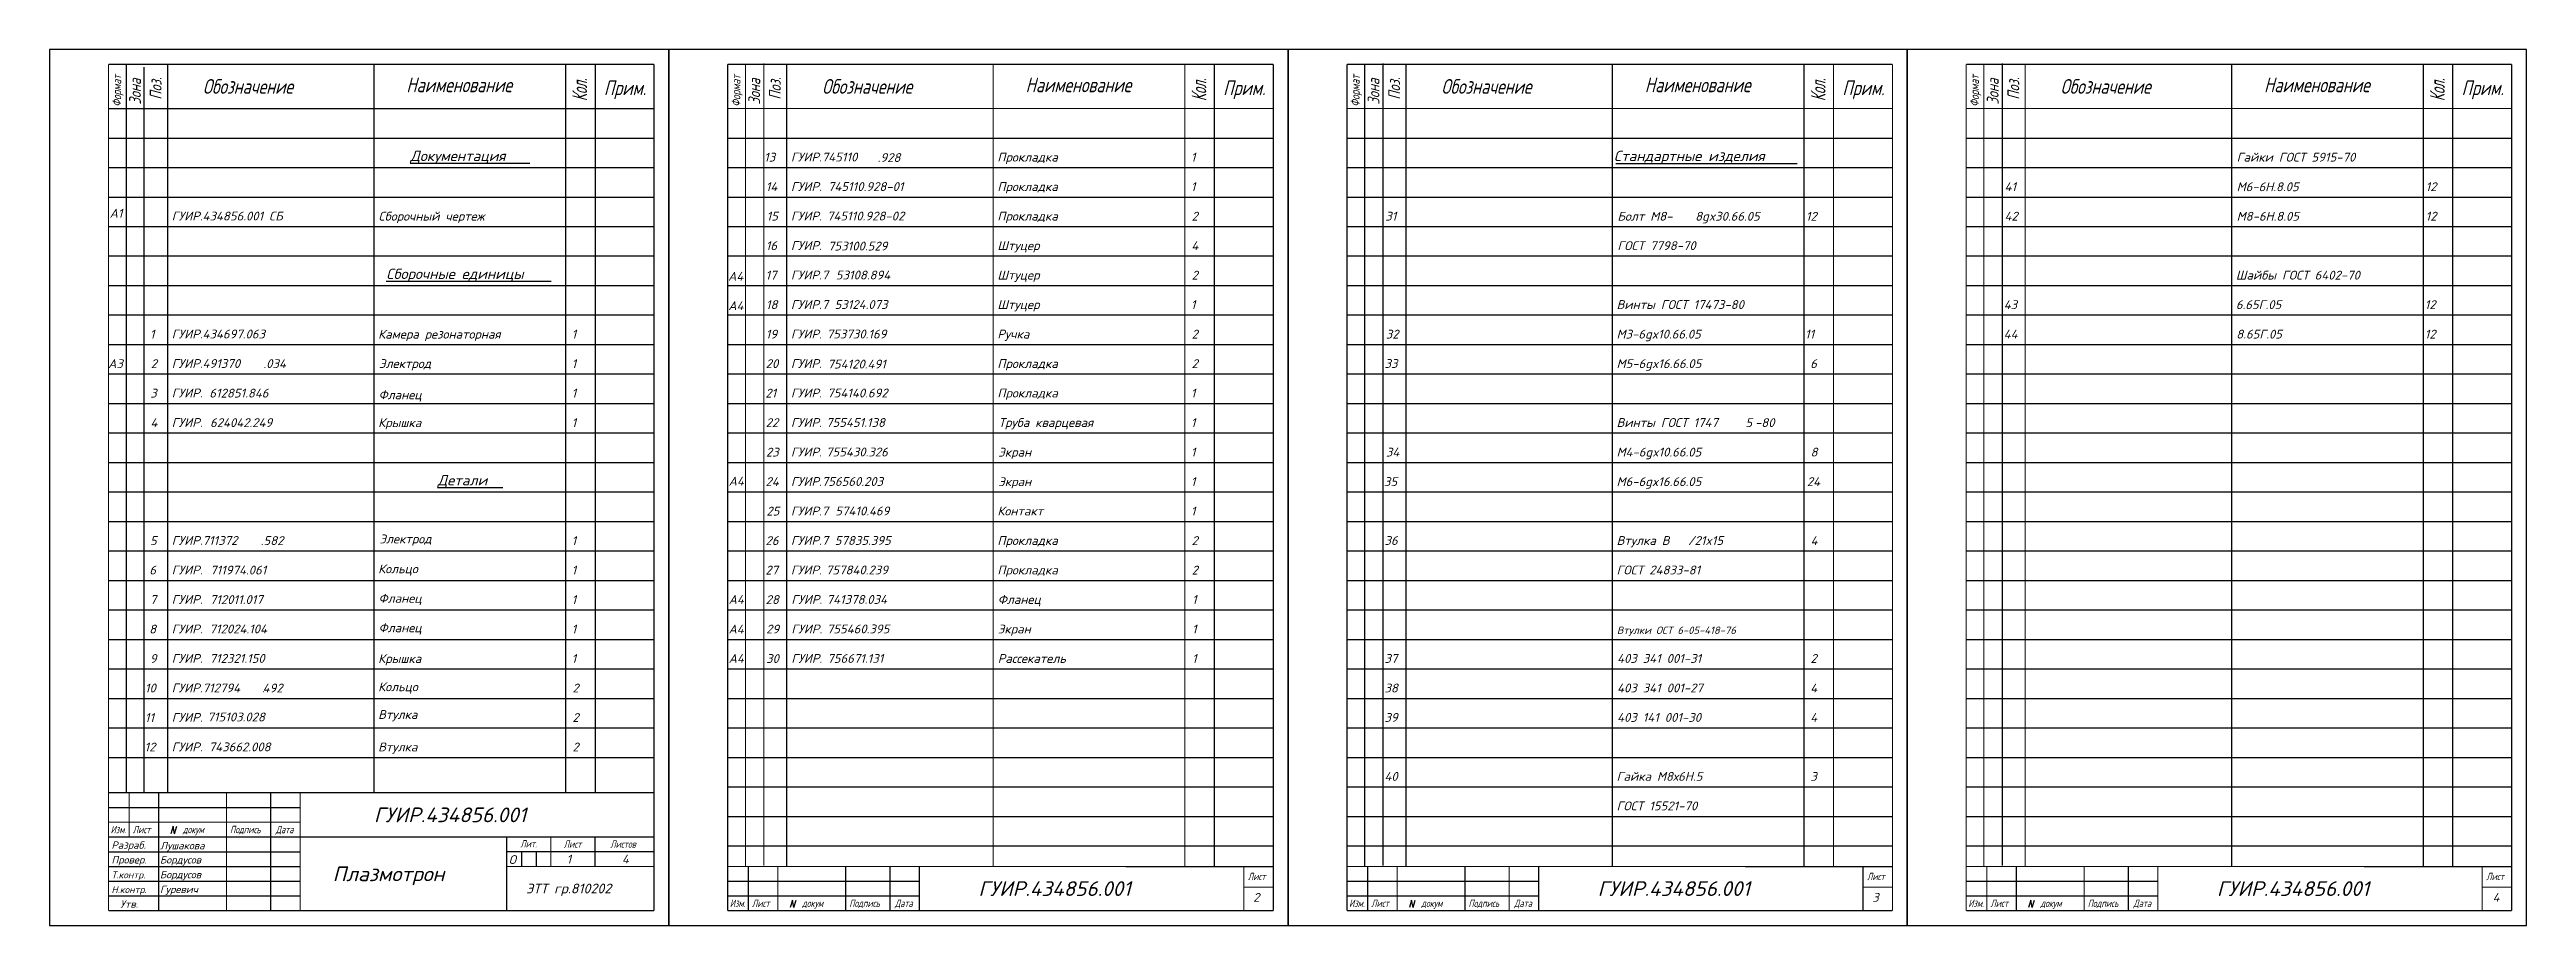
# Model space of a CAD drawing. Extents: x 0 to 840, y -2 to 295.
import ezdxf

# ---------------------------------------------------------------- set-up
doc = ezdxf.new("R2010")
doc.units = 0
doc.header["$MEASUREMENT"] = 0
doc.layers.get('0').update_dxf_attribs({"color": 5, "linetype": 'CONTINUOUS'})
for name, color, linetype in [('A', 7, 'CONTINUOUS'), ('Razmer', 3, 'CONTINUOUS'), ('Текст', 3, 'CONTINUOUS')]:
    doc.layers.add(name, color=color, linetype=linetype)
doc.styles.add('ADRF1', font='romans', dxfattribs={"oblique": 15})
doc.styles.add('RUS', font='txt.shx', dxfattribs={"width": 0.6, "oblique": 15, "height": 4})

# ---------------------------------------------------------------- blocks, each defined once
blk = doc.blocks.new('A$C76787A0F')
for p, q in [((0, 35), (65, 35)), ((21.92, 28.63), (21.18, 26.06)), ((22.41, 26.05), (21.92, 28.63)), ((22.41, 26.05), (23.17, 28.63)), ((0, 20), (65, 20)), ((140, 20), (140, 15)), ((145, 20), (145, 15)), ((0, 15), (65, 15)), ((0, 10), (65, 10)), ((0, 5), (65, 5))]:
    blk.add_line(p, q)
at = {"const_width": 0.4}
for points in [[(0, 40), (185, 40)], [(7, 25), (7, 40)], [(17, 0), (17, 40)], [(40, 0), (40, 40)], [(55, 0), (55, 40)], [(65, 0), (65, 40)], [(0, 30), (65, 30)], [(0, 25), (185, 25)], [(135, 25), (135, 0)], [(150, 25), (150, 15)], [(165, 25), (165, 15)], [(135, 20), (185, 20)], [(135, 15), (185, 15)]]:
    blk.add_lwpolyline(points, dxfattribs=at)
at = {"style": 'RUS', "oblique": 15, "width": 0.75}
for s, p in [('Изм.', (0.71, 26.27)), ('Лист', (8.21, 26.27)), ('докум', (25.21, 26.27)), ('Подпись', (41.21, 26.27)), ('Дата', (56.71, 26.27)), ('Лит.', (139.66, 21.44)), ('Лист', (154.36, 21.35)), ('Листов', (170.16, 21.35))]:
    blk.add_text(s, height=2.5, dxfattribs=at).set_placement(p)

msp = doc.modelspace()

# ---------------------------------------------------------------- linework, layer by layer
at = {"color": 7}
for p, q in [((530, 290), (592.79, 290)), ((230, 265), (415, 265)), ((440, 265), (625, 265)), ((650, 265), (835, 265)), ((230, 255), (415, 255)), ((440, 255), (625, 255)), ((650, 255), (835, 255)), ((230, 245), (415, 245)), ((440, 245), (625, 245)), ((650, 245), (835, 245)), ((230, 235), (415, 235)), ((440, 235), (625, 235)), ((650, 235), (835, 235)), ((230, 225), (415, 225)), ((440, 225), (625, 225)), ((650, 225), (835, 225)), ((230, 215), (415, 215)), ((440, 215), (625, 215)), ((650, 215), (835, 215)), ((230, 205), (415, 205)), ((440, 205), (625, 205)), ((650, 205), (835, 205)), ((230, 195), (415, 195)), ((440, 195), (625, 195)), ((650, 195), (835, 195)), ((230, 185), (415, 185)), ((440, 185), (625, 185)), ((650, 185), (835, 185)), ((230, 175), (415, 175)), ((440, 175), (625, 175)), ((650, 175), (835, 175)), ((230, 165), (415, 165)), ((440, 165), (625, 165)), ((650, 165), (835, 165)), ((230, 155), (415, 155)), ((440, 155), (625, 155)), ((650, 155), (835, 155)), ((230, 145), (415, 145)), ((440, 145), (625, 145)), ((650, 145), (835, 145)), ((230, 135), (415, 135)), ((440, 135), (625, 135)), ((650, 135), (835, 135)), ((230, 125), (415, 125)), ((440, 125), (625, 125)), ((650, 125), (835, 125)), ((230, 115), (415, 115)), ((440, 115), (625, 115)), ((650, 115), (835, 115)), ((230, 105), (415, 105)), ((440, 105), (625, 105)), ((650, 105), (835, 105)), ((230, 95), (415, 95)), ((440, 95), (625, 95)), ((650, 95), (835, 95)), ((230, 85), (415, 85)), ((440, 85), (625, 85)), ((650, 85), (835, 85)), ((230, 75), (415, 75)), ((440, 75), (625, 75)), ((650, 75), (835, 75)), ((230, 65), (415, 65)), ((440, 65), (625, 65)), ((650, 65), (835, 65)), ((230, 55), (415, 55)), ((440, 55), (625, 55)), ((650, 55), (835, 55)), ((230, 45), (415, 45)), ((440, 45), (625, 45)), ((650, 45), (835, 45)), ((230, 35), (415, 35)), ((440, 35), (625, 35)), ((650, 35), (835, 35)), ((230, 25), (415, 25)), ((365, 18), (415, 18)), ((440, 25), (625, 25)), ((575, 18), (625, 18)), ((650, 25), (835, 25)), ((785, 18), (835, 18)), ((230, 13), (295, 13)), ((440, 13), (505, 13)), ((650, 13), (715, 13)), ((230, 8), (295, 8)), ((251.92, 6.63), (251.18, 4.06)), ((252.41, 4.05), (251.92, 6.63)), ((252.41, 4.05), (253.17, 6.63)), ((440, 8), (505, 8)), ((461.92, 6.63), (461.18, 4.06)), ((462.41, 4.05), (461.92, 6.63)), ((462.41, 4.05), (463.17, 6.63)), ((650, 8), (715, 8)), ((671.92, 6.63), (671.18, 4.06)), ((672.41, 4.05), (671.92, 6.63)), ((672.41, 4.05), (673.17, 6.63))]:
    msp.add_line(p, q, dxfattribs=at)
at = {"color": 7, "const_width": 0.4}
for points in [[(415, 290), (230, 290)], [(230, 290), (230, 3)], [(236, 290), (236, 18)], [(242.24, 290.27), (242.24, 18.27)], [(250, 290), (250, 18)], [(320, 290), (320, 18)], [(385, 290), (385, 18)], [(395, 290), (395, 18)], [(415, 3), (415, 290)], [(625, 290), (440, 290)], [(440, 290), (440, 3)], [(446, 290), (446, 18)], [(452.24, 290.27), (452.24, 18.27)], [(460, 290), (460, 18)], [(530, 290), (530, 18)], [(595, 290), (595, 18)], [(605, 290), (605, 18)], [(625, 3), (625, 290)], [(835, 290), (650, 290)], [(650, 290), (650, 3)], [(656, 290), (656, 18)], [(662.24, 290.27), (662.24, 18.27)], [(670, 290), (670, 18)], [(740, 290), (740, 18)], [(805, 290), (805, 18)], [(815, 290), (815, 18)], [(835, 3), (835, 290)], [(230, 275), (415, 275)], [(440, 275), (625, 275)], [(650, 275), (835, 275)], [(230, 18), (415, 18)], [(237, 3), (237, 18)], [(247, 3), (247, 18)], [(270, 3), (270, 18)], [(285, 3), (285, 18)], [(295, 3), (295, 18)], [(405, 18), (405, 3)], [(440, 18), (625, 18)], [(447, 3), (447, 18)], [(457, 3), (457, 18)], [(480, 3), (480, 18)], [(495, 3), (495, 18)], [(505, 3), (505, 18)], [(615, 18), (615, 3)], [(650, 18), (835, 18)], [(657, 3), (657, 18)], [(667, 3), (667, 18)], [(690, 3), (690, 18)], [(705, 3), (705, 18)], [(715, 3), (715, 18)], [(825, 18), (825, 3)], [(405, 11), (415, 11)], [(615, 11), (625, 11)], [(825, 11), (835, 11)], [(230, 3), (415, 3)], [(440, 3), (625, 3)], [(650, 3), (835, 3)]]:
    msp.add_lwpolyline(points, dxfattribs=at)
at = {"layer": 'A', "color": 7}
for p, q in [((210, 295), (0, 295)), ((20, 295), (0, 295)), ((0, 295), (0, -2)), ((210, 295), (205, 295)), ((210, -2), (210, 295)), ((420, 295), (210, 295)), ((210, 295), (210, -2)), ((420, -2), (420, 295)), ((630, 295), (420, 295)), ((420, 295), (420, -2)), ((630, -2), (630, 295)), ((840, 295), (630, 295)), ((630, 295), (630, -2)), ((840, -2), (840, 295)), ((26, 290), (26, 43)), ((32, 289), (32, 43)), ((40, 290), (40, 43)), ((110, 290), (110, 43)), ((175, 290), (175, 43)), ((185, 290), (185, 43)), ((20, 275), (205, 275)), ((20, 265), (205, 265)), ((20, 255), (205, 255)), ((20, 245), (205, 245)), ((20, 235), (205, 235)), ((20, 225), (205, 225)), ((20, 215), (205, 215)), ((20, 205), (205, 205)), ((20, 195), (205, 195)), ((20, 185), (205, 185)), ((20, 175), (205, 175)), ((20, 165), (205, 165)), ((20, 155), (205, 155)), ((20, 145), (205, 145)), ((20, 135), (205, 135)), ((20, 125), (205, 125)), ((20, 115), (205, 115)), ((20, 105), (205, 105)), ((20, 95), (205, 95)), ((20, 85), (205, 85)), ((20, 75), (205, 75)), ((20, 65), (205, 65)), ((20, 55), (205, 55)), ((0, 3), (0, -2)), ((0, -2), (210, -2)), ((205, -2), (210, -2)), ((210, -2), (420, -2)), ((420, -2), (630, -2)), ((630, -2), (840, -2))]:
    msp.add_line(p, q, dxfattribs=at)
at = {"layer": 'A', "color": 7, "const_width": 0.4}
for points in [[(20, 290), (20, 3)], [(205, 290), (20, 290)], [(205, 3), (205, 290)], [(20, 3), (205, 3)]]:
    msp.add_lwpolyline(points, dxfattribs=at)
at = {"layer": 'Текст', "color": 7}
for p, q in [((122.32, 256.49), (162.9, 256.49)), ((531.14, 256.36), (592.63, 256.36)), ((114.21, 216.49), (170.17, 216.49)), ((131.59, 146.5), (153.77, 146.5))]:
    msp.add_line(p, q, dxfattribs=at)

# ---------------------------------------------------------------- block references
at = {"layer": 'A', "color": 7}
msp.add_blockref('A$C76787A0F', (20, 3), dxfattribs=at)

# ---------------------------------------------------------------- texts
at = {"color": 7, "style": 'RUS', "oblique": 15, "width": 0.75}
for s, p in [('Лист', (406.36, 13.35)), ('Лист', (616.36, 13.35)), ('Лист', (826.36, 13.35)), ('Изм.', (230.71, 4.27)), ('Лист', (238.21, 4.27)), ('докум', (255.21, 4.27)), ('Подпись', (271.21, 4.27)), ('Дата', (286.71, 4.27)), ('Изм.', (440.71, 4.27)), ('Лист', (448.21, 4.27)), ('докум', (465.21, 4.27)), ('Подпись', (481.21, 4.27)), ('Дата', (496.71, 4.27)), ('Изм.', (650.71, 4.27)), ('Лист', (658.21, 4.27)), ('докум', (675.21, 4.27)), ('Подпись', (691.21, 4.27)), ('Дата', (706.71, 4.27))]:
    msp.add_text(s, height=2.5, dxfattribs=at).set_placement(p)
at = {"layer": 'A', "color": 7, "style": 'RUS', "oblique": 15}
for s, height, width, p in [('Формат', 3, 0.75, (24.3, 275.6)), ('Формат', 3, 0.75, (234.3, 275.6)), ('Формат', 3, 0.75, (444.3, 275.6)), ('Формат', 3, 0.75, (654.3, 275.6)), ('Зона', 4, 0.75, (31, 276.33)), ('Поз.', 4, 0.75, (38, 278)), ('Кол.', 5, 0.6, (182.3, 277.47)), ('Зона', 4, 0.75, (241, 276.33)), ('Поз.', 4, 0.75, (248, 278)), ('Кол.', 5, 0.6, (392.3, 277.47)), ('Зона', 4, 0.75, (451, 276.33)), ('Поз.', 4, 0.75, (458, 278)), ('Кол.', 5, 0.6, (602.3, 277.47)), ('Зона', 4, 0.75, (661, 276.33)), ('Поз.', 4, 0.75, (668, 278)), ('Кол.', 5, 0.6, (812.3, 277.47))]:
    msp.add_text(s, height=height, rotation=90, dxfattribs=dict(at, width=width)).set_placement(p)
at = {"layer": 'A', "color": 7, "style": 'RUS', "oblique": 15, "width": 0.75}
for s, p in [('Обозначение', (52, 280)), ('Наименование', (121, 280.52)), ('Прим.', (188, 279.52)), ('Обозначение', (262, 280)), ('Наименование', (331, 280.52)), ('Прим.', (398, 279.52)), ('Обозначение', (472, 280)), ('Наименование', (541, 280.52)), ('Прим.', (608, 279.52)), ('Обозначение', (682, 280)), ('Наименование', (751, 280.52)), ('Прим.', (818, 279.52))]:
    msp.add_text(s, height=5, dxfattribs=at).set_placement(p)
at = {"layer": 'A', "color": 7, "style": 'ADRF1', "oblique": 15}
for s, height, p in [('Разраб.', 2.5, (21, 24)), ('Провер.', 2.5, (21, 19)), ('Н.контр.', 2.3, (21, 9)), ('Т.контр.', 2.3, (21, 14)), ('Утв.', 2.5, (24, 4))]:
    msp.add_text(s, height=height, dxfattribs=at).set_placement(p)
at = {"layer": 'Razmer', "color": 7, "style": 'ADRF1', "oblique": 15}
msp.add_text('Плазмотрон', height=5, dxfattribs=at).set_placement((96, 13))
at = {"layer": 'Текст', "color": 7, "style": 'ADRF1', "oblique": 15}
for s, height, p in [('Документация', 3.5, (122.32, 257.19)), ('Стандартные изделия', 3.5, (530.54, 257.16)), ('13', 3, (242.33, 257)), ('ГУИР.745110', 3, (251.43, 257.04)), ('.928', 3, (280.84, 256.87)), ('Прокладка', 3, (321.43, 257.02)), ('1', 3, (387.06, 257)), ('Гайки ГОСТ 5915-70', 3, (741.72, 257)), ('14', 3, (242.89, 247)), ('ГУИР.', 3, (251.43, 247.04)), ('745110.928-01', 3, (263.97, 247.04)), ('Прокладка', 3, (321.43, 247.02)), ('1', 3, (387.06, 247)), ('41', 3, (663, 247)), ('M6-6H.8.05', 3, (741.72, 246.97)), ('12', 3, (805.79, 247)), ('А1', 3, (20.38, 238)), ('ГУИР.434856.001 СБ', 3, (41.43, 237.04)), ('Сборочный чертеж', 3, (111.58, 236.98)), ('15', 3, (243.17, 237)), ('ГУИР.', 3, (251.43, 237.04)), ('745110.928-02', 3, (263.65, 237.04)), ('Прокладка', 3, (321.43, 237.02)), ('2', 3, (387.32, 237)), ('31', 3, (453, 237)), ('Болт М8-', 3, (531.72, 236.97)), ('8gx30.66.05', 3, (558.06, 236.97)), ('12', 3, (595.63, 236.97)), ('42', 3, (663, 237)), ('M8-6H.8.05', 3, (741.72, 236.97)), ('12', 3, (805.79, 237)), ('16', 3, (242.89, 227)), ('ГУИР.', 3, (251.43, 227.04)), ('753100.529', 3, (263.99, 226.86)), ('Штуцер', 3, (321.44, 227.02)), ('4', 3, (387.23, 227)), ('ГОСТ 7798-70', 3, (531.71, 227)), ('Сборочные единицы', 3.5, (114.21, 217.19)), ('А4', 3, (230.12, 216.64)), ('17', 3, (242.81, 217)), ('ГУИР.7', 3, (251.43, 217.04)), ('53108.894', 3, (266.63, 217.04)), ('Штуцер', 3, (321.44, 217.02)), ('2', 3, (387.32, 217)), ('Шайбы ГОСТ 6402-70', 3, (741.44, 217)), ('18', 3, (242.94, 207)), ('ГУИР.7', 3, (251.43, 207.04)), ('53124.073', 3, (266.22, 207.04)), ('Штуцер', 3, (321.44, 207.02)), ('1', 3, (387.06, 207)), ('Винты ГОСТ 17473-80', 3, (531.44, 207.03)), ('43', 3, (662.73, 207)), ('6.65Г.05', 3, (741.44, 207)), ('12', 3, (805.5, 207)), ('А4', 3, (230.17, 206.63)), ('1', 3, (34.06, 197)), ('ГУИР.434697.063', 3, (41.43, 197.04)), ('Камера резонаторная', 3, (111.44, 196.98)), ('1', 3, (177.06, 197)), ('19', 3, (242.88, 197)), ('ГУИР.', 3, (251.43, 197.04)), ('753730.169', 3, (263.57, 197.04)), ('Ручка', 3, (321.43, 197.02)), ('2', 3, (387.32, 197)), ('32', 3, (453.15, 197)), ('M3-6gx10.66.05', 3, (531.43, 197)), ('11', 3, (595.34, 197)), ('44', 3, (662.71, 197)), ('8.65Г.05', 3, (741.58, 197)), ('12', 3, (805.5, 197)), ('А3', 3, (19.86, 187)), ('2', 3, (34.32, 187)), ('ГУИР.491370', 3, (41.43, 187.04)), ('.034', 3, (72.54, 187)), ('Электрод', 3, (111.72, 187.02)), ('1', 3, (177.06, 187)), ('20', 3, (242.87, 187)), ('ГУИР.', 3, (251.43, 187.04)), ('754120.491', 3, (263.82, 186.85)), ('Прокладка', 3, (321.43, 187.02)), ('2', 3, (387.32, 187)), ('33', 3, (452.74, 187.03)), ('M5-6gx16.66.05', 3, (531.43, 187)), ('6', 3, (597.1, 187)), ('3', 3, (34.16, 177)), ('ГУИР. ', 3, (41.43, 177.04)), ('612851.846', 3, (54.18, 177)), ('Фланец', 3, (111.58, 176.42)), ('1', 3, (177.06, 177)), ('21', 3, (242.74, 177)), ('ГУИР.', 3, (251.43, 177.04)), ('754140.692', 3, (263.73, 177.04)), ('Прокладка', 3, (321.43, 177.02)), ('1', 3, (387.06, 177)), ('4', 3, (34.23, 167)), ('ГУИР.', 3, (41.43, 167.04)), ('624042.249', 3, (54.43, 167)), ('Крышка', 3, (111.44, 166.98)), ('1', 3, (177.06, 167)), ('22', 3, (242.87, 167)), ('ГУИР.', 3, (251.43, 167.04)), ('755451.138', 3, (263.34, 167.04)), ('Труба кварцевая', 3, (321.83, 167.02)), ('1', 3, (387.06, 167)), ('Винты ГОСТ 1747', 3, (531.44, 167.03)), ('5', 3, (575.12, 167)), ('-80', 3, (578.37, 167)), ('23', 3, (242.94, 157)), ('ГУИР.', 3, (251.43, 157.04)), ('755430.326', 3, (263.33, 157.04)), ('Экран', 3, (321.72, 156.98)), ('1', 3, (387.06, 157)), ('34', 3, (453.21, 157)), ('M4-6gx10.66.05', 3, (531.43, 157)), ('8', 3, (597.22, 157)), ('Детали', 3.5, (131.59, 147.2)), ('А4', 3, (230.31, 147.15)), ('24', 3, (242.81, 147)), ('ГУИР.756560.203', 3, (251.43, 147.04)), ('Экран', 3, (321.72, 146.98)), ('1', 3, (387.06, 147)), ('35', 3, (452.54, 147)), ('M6-6gx16.66.05', 3, (531.43, 147)), ('24', 3, (595.94, 147)), ('25', 3, (243.09, 137)), ('ГУИР.7', 3, (251.43, 137.04)), ('57410.469', 3, (266.45, 137.04)), ('Контакт', 3, (321.44, 137.03)), ('1', 3, (387.06, 137)), ('5', 3, (34.07, 127)), ('ГУИР.711372', 3, (41.43, 127.04)), ('.582', 3, (71.63, 127)), ('Электрод', 3, (111.87, 127.56)), ('1', 3, (177.06, 127)), ('26', 3, (242.81, 127)), ('ГУИР.7', 3, (251.43, 127.04)), ('57835.395', 3, (266.29, 127.04)), ('Прокладка', 3, (321.43, 127.02)), ('2', 3, (387.32, 127)), ('36', 3, (452.72, 127.03)), ('Втулка В', 3, (531.44, 127.02)), ('/21x15', 3, (555.64, 127.02)), ('4', 3, (597.23, 127)), ('6', 3, (33.84, 117)), ('ГУИР.', 3, (41.43, 117.04)), ('711974.061', 3, (54.46, 117)), ('Кольцо', 3, (111.44, 117.42)), ('1', 3, (177.06, 117)), ('27', 3, (242.74, 117)), ('ГУИР.', 3, (251.43, 117.04)), ('757840.239', 3, (263.29, 117.04)), ('Прокладка', 3, (321.43, 117.02)), ('2', 3, (387.32, 117)), ('ГОСТ 24833-81', 3, (531.43, 117.03)), ('7', 3, (34.05, 107)), ('ГУИР.', 3, (41.43, 107.04)), ('712011.017', 3, (54.36, 107)), ('Фланец', 3, (111.58, 107.42)), ('1', 3, (177.06, 107)), ('А4', 3, (230.3, 107.04)), ('28', 3, (242.86, 107)), ('ГУИР.', 3, (251.57, 107.04)), ('741378.034', 3, (263.54, 107.04)), ('Фланец', 3, (321.57, 107.02)), ('1', 3, (387.46, 107)), ('8', 3, (33.78, 97)), ('ГУИР.', 3, (41.43, 97.04)), ('712024.104', 3, (54.24, 97.04)), ('Фланец', 3, (111.58, 97.42)), ('1', 3, (177.06, 97)), ('А4', 3, (230.26, 96.99)), ('29', 3, (243, 97)), ('ГУИР.', 3, (251.57, 97.04)), ('755460.395', 3, (263.61, 97.04)), ('Экран', 3, (321.57, 97.02)), ('1', 3, (387.46, 97)), ('Втулки ОСТ 6-05-418-76', 2.5, (531.53, 96.85)), ('9', 3, (34.03, 87)), ('ГУИР.', 3, (41.43, 87.04)), ('712321.150', 3, (54.27, 87.04)), ('Крышка', 3, (111.44, 86.98)), ('1', 3, (177.06, 87)), ('А4', 3, (230.31, 87.04)), ('30', 3, (243, 87)), ('ГУИР.', 3, (251.57, 87.04)), ('756671.131', 3, (263.77, 87.04)), ('Рассекатель', 3, (321.57, 87.02)), ('1', 3, (387.46, 87)), ('37', 3, (452.72, 87.03)), ('403 341 001-31', 3, (531.61, 87.03)), ('2', 3, (597.19, 87.03)), ('10', 3, (32.34, 77)), ('ГУИР.712794', 3, (41.43, 77.04)), ('.', 3, (72, 77)), ('492', 3, (72.26, 77)), ('Кольцо', 3, (111.44, 77.42)), ('2', 3, (177.32, 77)), ('38', 3, (452.71, 77.01)), ('403 341 001-27', 3, (531.61, 77.03)), ('4', 3, (597.11, 77)), ('11', 3, (32.33, 67)), ('ГУИР.', 3, (41.43, 67.04)), ('715103.028', 3, (53.54, 67.18)), ('Втулка', 3, (111.44, 68.02)), ('2', 3, (177.32, 67)), ('39', 3, (452.72, 67.03)), ('403 141 001-30', 3, (531.61, 67.03)), ('4', 3, (597.11, 67)), ('12', 3, (32.2, 57)), ('ГУИР.', 3, (41.43, 57.04)), ('743662.008', 3, (54, 57.04)), ('Втулка', 3, (111.44, 57.02)), ('2', 3, (177.32, 57)), ('40', 3, (452.72, 47.03)), ('Гайка М8х6Н.5', 3, (531.43, 47.04)), ('3', 3, (597.15, 47.03)), ('ГУИР.434856.001', 5, (110, 33)), ('ГОСТ 15521-70', 3, (531.43, 37.03)), ('Лушакова', 2.5, (37.52, 23.83)), ('Бордусов', 2.5, (37.44, 19)), ('О', 3, (155.75, 18.84)), ('1', 3, (175.36, 19)), ('4', 3, (194.11, 19)), ('Бордусов', 2.5, (37.44, 14)), ('Гуревич', 2.5, (37.44, 9)), ('ЭТТ гр.810202', 3.3, (161.58, 8.88)), ('ГУИР.434856.001', 5, (315, 8)), ('2', 3, (408.19, 6.03)), ('ГУИР.434856.001', 5, (525, 8)), ('3', 3, (618.15, 6.03)), ('ГУИР.434856.001', 5, (735, 8)), ('4', 3, (828.52, 6))]:
    msp.add_text(s, height=height, dxfattribs=at).set_placement(p)

doc.saveas('drawing.dxf')
